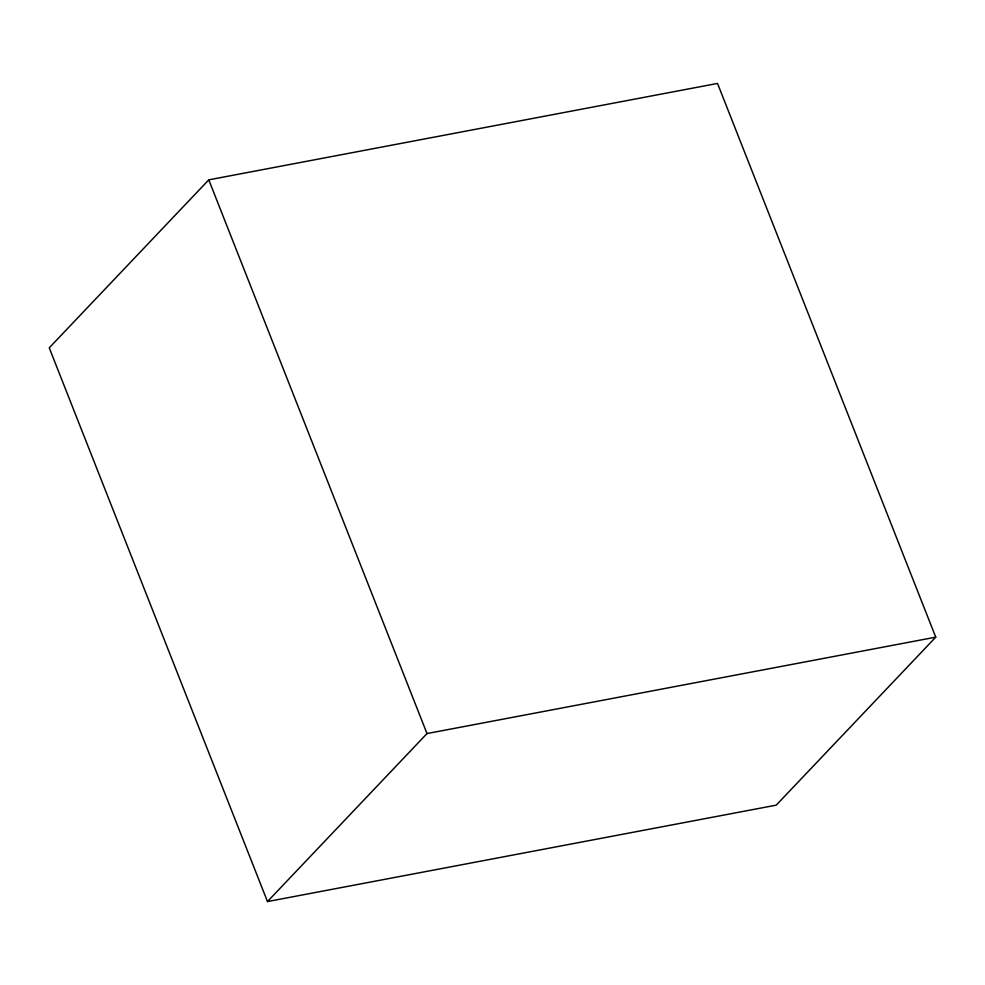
<?xml version="1.0" encoding="UTF-8"?>
<svg xmlns="http://www.w3.org/2000/svg" width="985" height="985" viewBox="0 0 985 985"><rect width="100%" height="100%" fill="white"/><g stroke="black" fill="none" stroke-linecap="round" stroke-linejoin="round"><path stroke-width="1.48" d="M208.783 179.849L49.25 347.84L267.477 901.57L776.217 805.151L935.75 637.16L717.523 83.43L208.783 179.849L426.998 733.566L267.477 901.57M426.998 733.566L935.75 637.16"/></g></svg>
